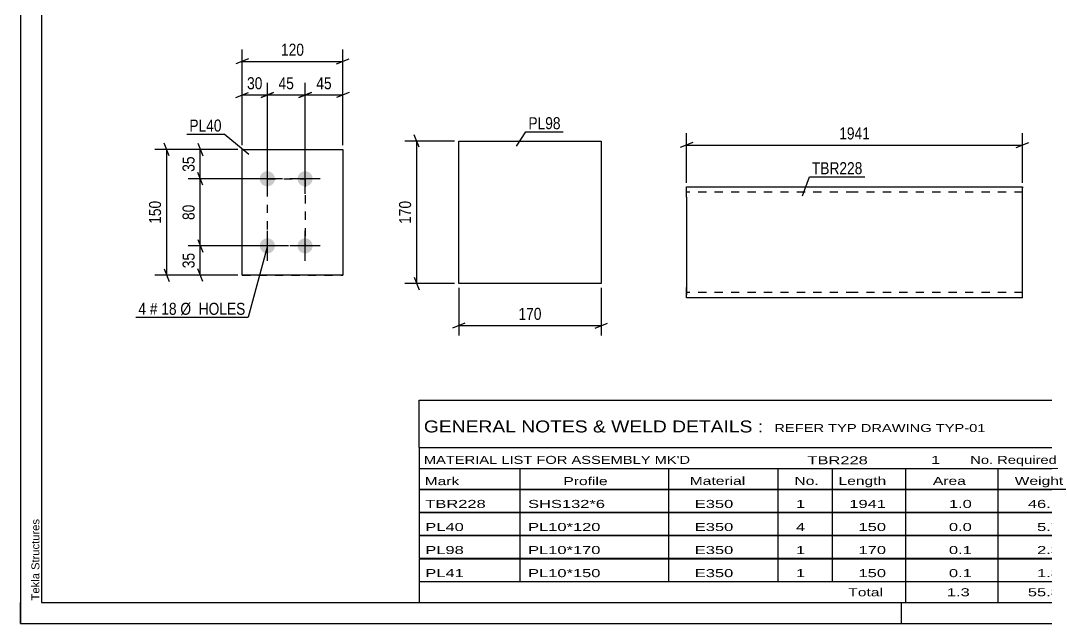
# Model space of a CAD drawing. Header units: millimetres. Extents: x 0 to 420, y 0 to 297.
# Drawn here: x 0 to 244.6, y 0 to 143.8 of the extents above; entities that cross this region are included whole.
import ezdxf

# ---------------------------------------------------------------- set-up
doc = ezdxf.new("R2010")
doc.units = ezdxf.units.MM
doc.linetypes.add('DXK_LINE_DOT2', pattern=[3.9198, 1.9599, -1.9599])
doc.styles.add('Arial', font='ARIAL.TTF', dxfattribs={"height": 0.2})
doc.styles.add('Arial Narrow', font='ARIALN.TTF', dxfattribs={"height": 0.2})

# ---------------------------------------------------------------- blocks, each defined once
blk = doc.blocks.new('Unknown-581592074-1127')
at = {"color": 5, "linetype": 'Continuous'}
for p, q in [((0, 297), (0, 0)), ((5, 292), (5, 5)), ((0, 0), (0, 5)), ((5, 5), (415, 5)), ((210, 0), (210, 5)), ((0, 0), (420, 0))]:
    blk.add_line(p, q, dxfattribs=at)
at = {"color": 174, "linetype": 'Continuous', "style": 'Arial'}
blk.add_text('Tekla Structures', height=1.9102, rotation=90, dxfattribs=at).set_placement((4.5, 5.5))
blk = doc.blocks.new('Bolt-581592074-2103 - 2040')
at = {"linetype": 'Continuous'}
for points in [[(58.84, 104.26), (58.47, 104.3), (58.11, 104.41), (57.78, 104.6), (57.5, 104.85), (57.28, 105.16), (57.13, 105.5), (57.05, 105.87), (57.05, 106.25), (57.13, 106.61), (57.28, 106.96), (57.5, 107.26), (57.78, 107.51), (58.11, 107.7), (58.47, 107.82), (58.84, 107.86), (59.21, 107.82), (59.57, 107.7), (59.9, 107.51), (60.18, 107.26), (60.4, 106.96), (60.55, 106.61), (60.63, 106.25), (60.63, 105.87), (60.55, 105.5), (60.4, 105.16), (60.18, 104.85), (59.9, 104.6), (59.57, 104.41), (59.21, 104.3)], [(67.84, 104.26), (67.47, 104.3), (67.11, 104.41), (66.78, 104.6), (66.5, 104.85), (66.28, 105.16), (66.13, 105.5), (66.05, 105.87), (66.05, 106.25), (66.13, 106.61), (66.28, 106.96), (66.5, 107.26), (66.78, 107.51), (67.11, 107.7), (67.47, 107.82), (67.84, 107.86), (68.21, 107.82), (68.57, 107.7), (68.9, 107.51), (69.18, 107.26), (69.4, 106.96), (69.55, 106.61), (69.63, 106.25), (69.63, 105.87), (69.55, 105.5), (69.4, 105.16), (69.18, 104.85), (68.9, 104.6), (68.57, 104.41), (68.21, 104.3)], [(58.84, 88.26), (58.47, 88.3), (58.11, 88.41), (57.78, 88.6), (57.5, 88.85), (57.28, 89.16), (57.13, 89.5), (57.05, 89.87), (57.05, 90.25), (57.13, 90.61), (57.28, 90.96), (57.5, 91.26), (57.78, 91.51), (58.11, 91.7), (58.47, 91.82), (58.84, 91.86), (59.21, 91.82), (59.57, 91.7), (59.9, 91.51), (60.18, 91.26), (60.4, 90.96), (60.55, 90.61), (60.63, 90.25), (60.63, 89.87), (60.55, 89.5), (60.4, 89.16), (60.18, 88.85), (59.9, 88.6), (59.57, 88.41), (59.21, 88.3)], [(67.84, 88.26), (67.47, 88.3), (67.11, 88.41), (66.78, 88.6), (66.5, 88.85), (66.28, 89.16), (66.13, 89.5), (66.05, 89.87), (66.05, 90.25), (66.13, 90.61), (66.28, 90.96), (66.5, 91.26), (66.78, 91.51), (67.11, 91.7), (67.47, 91.82), (67.84, 91.86), (68.21, 91.82), (68.57, 91.7), (68.9, 91.51), (69.18, 91.26), (69.4, 90.96), (69.55, 90.61), (69.63, 90.25), (69.63, 89.87), (69.55, 89.5), (69.4, 89.16), (69.18, 88.85), (68.9, 88.6), (68.57, 88.41), (68.21, 88.3)]]:
    blk.add_hatch(color=1, dxfattribs=at).paths.add_polyline_path(points)
at = {"color": 1, "linetype": 'Continuous'}
for p, q in [((58.84, 102.46), (58.84, 109.66)), ((67.84, 102.46), (67.84, 109.66)), ((62.44, 106.06), (55.24, 106.06)), ((71.44, 106.06), (64.24, 106.06)), ((58.84, 86.46), (58.84, 93.66)), ((67.84, 86.46), (67.84, 93.66)), ((62.44, 90.06), (55.24, 90.06)), ((71.44, 90.06), (64.24, 90.06))]:
    blk.add_line(p, q, dxfattribs=at)
blk = doc.blocks.new('Part-581592074-2108 - 2040')
at = {"color": 2, "linetype": 'Continuous'}
for p, q in [((52.84, 113.06), (76.84, 113.06)), ((52.84, 83.06), (52.84, 113.06)), ((76.84, 113.06), (76.84, 113.06)), ((76.84, 113.06), (76.84, 83.06)), ((76.84, 83.06), (52.84, 83.06)), ((52.84, 83.06), (52.84, 83.06))]:
    blk.add_line(p, q, dxfattribs=at)
at = {"color": 7, "linetype": 'DXK_LINE_DOT2'}
for p, q in [((52.84, 113.06), (76.84, 113.06)), ((52.84, 83.06), (76.84, 83.06)), ((52.84, 83.06), (52.84, 83.06))]:
    blk.add_line(p, q, dxfattribs=at)
blk = doc.blocks.new('Part-581592074-2231 - 2225')
at = {"color": 2, "linetype": 'Continuous'}
for p, q in [((104.45, 115.06), (138.45, 115.06)), ((104.45, 81.06), (104.45, 115.06)), ((138.45, 115.06), (138.45, 81.06)), ((138.45, 81.06), (104.45, 81.06))]:
    blk.add_line(p, q, dxfattribs=at)
blk = doc.blocks.new('Part-581592074-2256 - 2248')
at = {"color": 2, "linetype": 'Continuous'}
for p, q in [((158.78, 101.7), (158.78, 104.1)), ((158.78, 104.1), (198.78, 104.1)), ((198.88, 104.1), (238.88, 104.1)), ((238.88, 104.1), (238.88, 103.91)), ((238.88, 77.7), (238.88, 103.91)), ((158.78, 101.7), (158.78, 80.1)), ((158.78, 77.88), (158.78, 80.1)), ((158.78, 77.7), (158.78, 77.88)), ((198.78, 77.7), (158.78, 77.7)), ((238.88, 77.7), (198.88, 77.7))]:
    blk.add_line(p, q, dxfattribs=at)
at = {"color": 7, "linetype": 'DXK_LINE_DOT2'}
for p, q in [((198.78, 102.9), (158.78, 102.9)), ((238.88, 102.9), (198.88, 102.9)), ((158.78, 80.1), (158.78, 78.4)), ((158.78, 78.9), (158.78, 78.99)), ((198.78, 78.9), (158.78, 78.9)), ((238.88, 78.9), (198.88, 78.9)), ((238.88, 78.99), (238.88, 79.18)), ((238.88, 78.9), (238.88, 78.99))]:
    blk.add_line(p, q, dxfattribs=at)
blk = doc.blocks.new('Rectangle-581592074-2210 - 2040')
at = {"color": 1, "linetype": 'DXK_LINE_DOT2'}
blk.add_lwpolyline([(58.84, 106.06), (67.84, 106.06), (67.84, 90.06), (58.84, 90.06), (58.84, 106.06)], close=True, dxfattribs=at)
blk = doc.blocks.new('StraightDimension-581592074-2133 - 2040')
at = {"color": 7, "linetype": 'Continuous'}
for p, q in [((58.84, 107.06), (58.84, 128.91)), ((67.84, 107.06), (67.84, 128.91)), ((57.34, 125.46), (60.34, 126.66)), ((58.84, 126.06), (67.84, 126.06)), ((69.34, 126.66), (66.34, 125.46))]:
    blk.add_line(p, q, dxfattribs=at)
at = {"color": 0}
blk.add_wipeout([(65.77, 126.81), (65.77, 131.01), (60.91, 131.01), (60.91, 126.81)], dxfattribs=at)
at = {"color": 3, "style": 'Arial Narrow'}
blk.add_text('45', height=2.863, dxfattribs=at).set_placement((61.51, 127.41))
blk = doc.blocks.new('StraightDimension-581592074-2165 - 2040')
at = {"color": 7, "linetype": 'Continuous'}
for p, q in [((42.24, 91.56), (43.44, 88.56)), ((57.84, 90.06), (39.99, 90.06)), ((42.84, 83.06), (42.84, 90.06)), ((43.44, 81.56), (42.24, 84.56)), ((51.84, 83.06), (39.99, 83.06))]:
    blk.add_line(p, q, dxfattribs=at)
at = {"color": 0}
blk.add_wipeout([(42.09, 88.99), (37.89, 88.99), (37.89, 84.13), (42.09, 84.13)], dxfattribs=at)
at = {"color": 3, "style": 'Arial Narrow'}
blk.add_text('35', height=2.863, rotation=90.0002, dxfattribs=at).set_placement((41.49, 84.73))
blk = doc.blocks.new('StraightDimension-581592074-2123 - 2040')
at = {"color": 7, "linetype": 'Continuous'}
for p, q in [((52.84, 114.06), (52.84, 128.91)), ((58.84, 107.06), (58.84, 128.91)), ((51.34, 125.46), (54.34, 126.66)), ((52.84, 126.06), (58.84, 126.06)), ((60.34, 126.66), (57.34, 125.46))]:
    blk.add_line(p, q, dxfattribs=at)
at = {"color": 0}
blk.add_wipeout([(58.27, 126.81), (58.27, 131.01), (53.41, 131.01), (53.41, 126.81)], dxfattribs=at)
at = {"color": 3, "style": 'Arial Narrow'}
blk.add_text('30', height=2.863, dxfattribs=at).set_placement((54.01, 127.41))
blk = doc.blocks.new('StraightDimension-581592074-2112 - 2040')
at = {"color": 7, "linetype": 'Continuous'}
for p, q in [((54.34, 134.66), (51.34, 133.46)), ((52.84, 114.06), (52.84, 136.91)), ((75.34, 133.46), (78.34, 134.66)), ((76.84, 114.06), (76.84, 136.91)), ((52.84, 134.06), (76.84, 134.06))]:
    blk.add_line(p, q, dxfattribs=at)
at = {"color": 0}
blk.add_wipeout([(68.18, 134.81), (68.18, 139.01), (61.5, 139.01), (61.5, 134.81)], dxfattribs=at)
at = {"color": 3, "style": 'Arial Narrow'}
blk.add_text('120', height=2.863, dxfattribs=at).set_placement((62.1, 135.41))
blk = doc.blocks.new('StraightDimension-581592074-2143 - 2040')
at = {"color": 7, "linetype": 'Continuous'}
for p, q in [((67.84, 107.06), (67.84, 128.91)), ((76.84, 114.06), (76.84, 128.91)), ((66.34, 125.46), (69.34, 126.66)), ((67.84, 126.06), (76.84, 126.06)), ((78.34, 126.66), (75.34, 125.46))]:
    blk.add_line(p, q, dxfattribs=at)
at = {"color": 0}
blk.add_wipeout([(74.77, 126.81), (74.77, 131.01), (69.91, 131.01), (69.91, 126.81)], dxfattribs=at)
at = {"color": 3, "style": 'Arial Narrow'}
blk.add_text('45', height=2.863, dxfattribs=at).set_placement((70.51, 127.41))
blk = doc.blocks.new('StraightDimension-581592074-2154 - 2040')
at = {"color": 7, "linetype": 'Continuous'}
for p, q in [((51.84, 113.06), (31.99, 113.06)), ((35.44, 111.56), (34.24, 114.56)), ((34.84, 83.06), (34.84, 113.06)), ((34.24, 84.56), (35.44, 81.56)), ((51.84, 83.06), (31.99, 83.06))]:
    blk.add_line(p, q, dxfattribs=at)
at = {"color": 0}
blk.add_wipeout([(34.09, 101.4), (29.89, 101.4), (29.89, 94.72), (34.09, 94.72)], dxfattribs=at)
at = {"color": 3, "style": 'Arial Narrow'}
blk.add_text('150', height=2.863, rotation=90.0002, dxfattribs=at).set_placement((33.49, 95.32))
blk = doc.blocks.new('StraightDimension-581592074-2181 - 2040')
at = {"color": 7, "linetype": 'Continuous'}
for p, q in [((57.84, 106.06), (39.99, 106.06)), ((43.44, 104.56), (42.24, 107.56)), ((42.84, 90.06), (42.84, 106.06)), ((42.24, 91.56), (43.44, 88.56)), ((57.84, 90.06), (39.99, 90.06))]:
    blk.add_line(p, q, dxfattribs=at)
at = {"color": 0}
blk.add_wipeout([(42.09, 100.49), (37.89, 100.49), (37.89, 95.63), (42.09, 95.63)], dxfattribs=at)
at = {"color": 3, "style": 'Arial Narrow'}
blk.add_text('80', height=2.863, rotation=90.0002, dxfattribs=at).set_placement((41.49, 96.23))
blk = doc.blocks.new('StraightDimension-581592074-2194 - 2040')
at = {"color": 7, "linetype": 'Continuous'}
for p, q in [((51.84, 113.06), (39.99, 113.06)), ((42.24, 114.56), (43.44, 111.56)), ((42.84, 106.06), (42.84, 113.06)), ((57.84, 106.06), (39.99, 106.06)), ((43.44, 104.56), (42.24, 107.56))]:
    blk.add_line(p, q, dxfattribs=at)
at = {"color": 0}
blk.add_wipeout([(42.09, 111.99), (37.89, 111.99), (37.89, 107.13), (42.09, 107.13)], dxfattribs=at)
at = {"color": 3, "style": 'Arial Narrow'}
blk.add_text('35', height=2.863, rotation=90.0002, dxfattribs=at).set_placement((41.49, 107.73))
blk = doc.blocks.new('StraightDimension-581592074-2233 - 2225')
at = {"color": 7, "linetype": 'Continuous'}
for p, q in [((103.45, 115.06), (91.6, 115.06)), ((95.05, 113.56), (93.85, 116.56)), ((94.45, 81.06), (94.45, 115.06)), ((103.45, 81.06), (91.6, 81.06)), ((93.85, 82.56), (95.05, 79.56))]:
    blk.add_line(p, q, dxfattribs=at)
at = {"color": 0}
blk.add_wipeout([(93.7, 101.4), (89.5, 101.4), (89.5, 94.71), (93.7, 94.71)], dxfattribs=at)
at = {"color": 3, "style": 'Arial Narrow'}
blk.add_text('170', height=2.863, rotation=90.0002, dxfattribs=at).set_placement((93.1, 95.31))
blk = doc.blocks.new('StraightDimension-581592074-2240 - 2225')
at = {"color": 7, "linetype": 'Continuous'}
for p, q in [((104.45, 80.06), (104.45, 68.66)), ((138.45, 80.06), (138.45, 68.66)), ((105.95, 71.66), (102.95, 70.46)), ((104.45, 71.06), (138.45, 71.06)), ((136.95, 70.46), (139.95, 71.66))]:
    blk.add_line(p, q, dxfattribs=at)
at = {"color": 0}
blk.add_wipeout([(124.79, 71.81), (124.79, 76.01), (118.11, 76.01), (118.11, 71.81)], dxfattribs=at)
at = {"color": 3, "style": 'Arial Narrow'}
blk.add_text('170', height=2.863, dxfattribs=at).set_placement((118.71, 72.41))
blk = doc.blocks.new('StraightDimension-581592074-2261 - 2248')
at = {"color": 7, "linetype": 'Continuous'}
for p, q in [((158.78, 105.1), (158.78, 116.95)), ((238.88, 105.1), (238.88, 116.95)), ((160.28, 114.7), (157.28, 113.5)), ((158.78, 114.1), (238.88, 114.1)), ((237.38, 113.5), (240.38, 114.7))]:
    blk.add_line(p, q, dxfattribs=at)
at = {"color": 0}
blk.add_wipeout([(203.08, 114.85), (203.08, 119.05), (194.57, 119.05), (194.57, 114.85)], dxfattribs=at)
at = {"color": 3, "style": 'Arial Narrow'}
blk.add_text('1941', height=2.863, dxfattribs=at).set_placement((195.17, 115.45))
blk = doc.blocks.new('Unknown-581592074-3109')
at = {"color": 7, "linetype": 'Continuous'}
for p, q in [((95, 53.25), (255, 53.25)), ((95, 42), (95, 53.25)), ((255, 53.25), (255, 42)), ((95, 42), (255, 42)), ((95, 42), (95, 37)), ((255, 42), (255, 37)), ((95, 37), (255, 37)), ((95, 37), (95, 32)), ((119, 37), (119, 32)), ((154.5, 37), (154.5, 32)), ((180.5, 37), (180.5, 32)), ((193.5, 37), (193.5, 32)), ((211, 37), (211, 32)), ((233, 37), (233, 32)), ((255, 37), (255, 32)), ((95, 32), (255, 32)), ((95, 31.95), (95, 26.55)), ((95, 31.95), (255, 31.95)), ((119, 32), (119, 26.5)), ((154.5, 32), (154.5, 26.5)), ((180.5, 32), (180.5, 26.5)), ((193.5, 32), (193.5, 26.5)), ((211, 32), (211, 26.5)), ((233, 32), (233, 26.5)), ((255, 31.95), (255, 26.55)), ((95, 26.55), (255, 26.55)), ((95, 26.45), (95, 21.05)), ((95, 26.45), (255, 26.45)), ((119, 26.5), (119, 21)), ((154.5, 26.5), (154.5, 21)), ((180.5, 26.5), (180.5, 21)), ((193.5, 26.5), (193.5, 21)), ((211, 26.5), (211, 21)), ((233, 26.5), (233, 21)), ((255, 26.45), (255, 21.05)), ((95, 21.05), (255, 21.05)), ((95, 20.95), (95, 15.55)), ((95, 20.95), (255, 20.95)), ((119, 21), (119, 15.5)), ((154.5, 21), (154.5, 15.5)), ((180.5, 21), (180.5, 15.5)), ((193.5, 21), (193.5, 15.5)), ((211, 21), (211, 15.5)), ((233, 21), (233, 15.5)), ((255, 20.95), (255, 15.55)), ((95, 15.55), (255, 15.55)), ((95, 15.45), (95, 10.05)), ((95, 15.45), (255, 15.45)), ((119, 15.5), (119, 10)), ((154.5, 15.5), (154.5, 10)), ((180.5, 15.5), (180.5, 10)), ((193.5, 15.5), (193.5, 10)), ((211, 15.5), (211, 10)), ((233, 15.5), (233, 10)), ((255, 15.45), (255, 10.05)), ((95, 10.05), (255, 10.05)), ((95, 10), (255, 10)), ((95, 10), (95, 5)), ((211, 10), (211, 5)), ((233, 10), (233, 5)), ((255, 10), (255, 5)), ((95, 5), (255, 5))]:
    blk.add_line(p, q, dxfattribs=at)
at = {"color": 7, "style": 'Arial Narrow'}
for s, height, width, p in [('GENERAL NOTES & WELD DETAILS :', 2.8633, 1.4, (96.15, 45.56)), ('REFER TYP DRAWING TYP-01', 1.9089, 1.6, (179.7, 45.66)), ("MATERIAL LIST FOR ASSEMBLY MK'D", 1.9089, 1.6, (96.15, 38.06)), ('TBR228', 1.909, 1.794707, (187.59, 37.97)), ('1', 1.91, 1.794707, (217.08, 38.06)), ('No. Required', 1.9089, 1.6, (226.41, 38.06)), ('Mark', 1.909, 1.7, (96.34, 33)), ('Profile', 1.909, 1.7, (129.41, 33)), ('Material', 1.909, 1.7, (159.54, 33.06)), ('No.', 1.909, 1.7, (184.5, 33.06)), ('Length', 1.909, 1.7, (195, 33.06)), ('Area', 1.909, 1.7, (217.5, 33.06)), ('Weight', 1.909, 1.7, (237, 33.06))]:
    blk.add_text(s, height=height, dxfattribs=dict(at, width=width)).set_placement(p)
at = {"color": 7, "linetype": 'Continuous', "style": 'Arial Narrow'}
for s, height, width, p in [('TBR228', 1.909, 1.794707, (96.5, 27.56)), ('SHS132*6', 1.909, 1.794707, (121, 27.56)), ('E350', 1.909, 1.794707, (160.74, 27.56)), ('1', 1.91, 1.794707, (184.86, 27.56)), ('1941', 1.909, 1.794707, (197.58, 27.56)), ('1.0', 1.909, 1.794707, (221.32, 27.56)), ('46.1', 1.909, 1.794707, (240.14, 27.56)), ('PL40', 1.909, 1.794707, (96.5, 22.06)), ('PL10*120', 1.909, 1.794707, (121, 22.06)), ('E350', 1.909, 1.794707, (160.74, 22.06)), ('4', 1.91, 1.794707, (184.86, 22.06)), ('150', 1.909, 1.794707, (199.77, 22.06)), ('0.0', 1.909, 1.794707, (221.32, 22.06)), ('5.7', 1.909, 1.794707, (242.33, 22.06)), ('PL98', 1.909, 1.794707, (96.5, 16.56)), ('PL10*170', 1.909, 1.794707, (121, 16.56)), ('E350', 1.909, 1.794707, (160.74, 16.56)), ('1', 1.91, 1.794707, (184.86, 16.56)), ('170', 1.909, 1.794707, (199.77, 16.56)), ('0.1', 1.909, 1.794707, (221.32, 16.56)), ('2.3', 1.909, 1.794707, (242.33, 16.56)), ('PL41', 1.909, 1.794707, (96.5, 11.06)), ('PL10*150', 1.909, 1.794707, (121, 11.06)), ('E350', 1.909, 1.794707, (160.74, 11.06)), ('1', 1.91, 1.794707, (184.86, 11.06)), ('150', 1.909, 1.794707, (199.77, 11.06)), ('0.1', 1.909, 1.794707, (221.32, 11.06)), ('1.8', 1.909, 1.794707, (242.33, 11.06)), ('Total', 1.909, 1.7, (197.33, 6.5)), ('1.3', 1.909, 1.794707, (220.83, 6.5)), ('55.8', 1.909, 1.794707, (240.14, 6.5))]:
    blk.add_text(s, height=height, dxfattribs=dict(at, width=width)).set_placement(p)
blk = doc.blocks.new('Mark-581592074-2099 - 2040')
at = {"color": 0}
blk.add_wipeout([(29.92, 73.62), (29.92, 76.62), (28.09, 76.62), (28.09, 73.62)], dxfattribs=at)
blk.add_wipeout([(29.92, 73.62), (29.92, 76.62), (28.09, 76.62), (28.09, 73.62)], dxfattribs=at)
blk.add_wipeout([(32.65, 73.62), (32.65, 76.62), (30.82, 76.62), (30.82, 73.62)], dxfattribs=at)
blk.add_wipeout([(32.65, 73.62), (32.65, 76.62), (30.82, 76.62), (30.82, 73.62)], dxfattribs=at)
at = {"color": 3, "style": 'Arial Narrow'}
blk.add_text('4', height=2.86, dxfattribs=at).set_placement((28.09, 73.62))
at = {"color": 0}
blk.add_wipeout([(37.2, 73.62), (37.2, 76.62), (33.55, 76.62), (33.55, 73.62)], dxfattribs=at)
blk.add_wipeout([(37.2, 73.62), (37.2, 76.62), (33.55, 76.62), (33.55, 73.62)], dxfattribs=at)
at = {"color": 3, "style": 'Arial Narrow'}
blk.add_text('#', height=2.86, dxfattribs=at).set_placement((30.82, 73.62))
at = {"color": 0}
blk.add_wipeout([(53.63, 73.62), (53.63, 76.62), (38.1, 76.62), (38.1, 73.62)], dxfattribs=at)
blk.add_wipeout([(53.63, 73.62), (53.63, 76.62), (38.1, 76.62), (38.1, 73.62)], dxfattribs=at)
at = {"color": 7, "linetype": 'Continuous'}
for p in [(58.84, 90.06), (27.49, 73.02)]:
    blk.add_line(p, (54.23, 73.02), dxfattribs=at)
at = {"color": 3, "style": 'Arial Narrow'}
for s, p in [('18', (33.55, 73.62)), ('Ø  HOLES', (38.1, 73.62))]:
    blk.add_text(s, height=2.863, dxfattribs=at).set_placement(p)
blk = doc.blocks.new('Mark-581592074-2104 - 2040')
at = {"color": 0}
blk.add_wipeout([(47.94, 117.32), (47.94, 120.32), (40.26, 120.32), (40.26, 117.32)], dxfattribs=at)
blk.add_wipeout([(47.94, 117.32), (47.94, 120.32), (40.26, 120.32), (40.26, 117.32)], dxfattribs=at)
at = {"color": 30, "linetype": 'Continuous'}
for p in [(39.66, 116.72), (54.43, 111.86)]:
    blk.add_line(p, (48.54, 116.72), dxfattribs=at)
at = {"color": 3, "style": 'Arial Narrow'}
blk.add_text('PL40', height=2.863, dxfattribs=at).set_placement((40.26, 117.32))
blk = doc.blocks.new('Mark-581592074-2227 - 2225')
at = {"color": 0}
blk.add_wipeout([(128.75, 117.89), (128.75, 120.89), (121.07, 120.89), (121.07, 117.89)], dxfattribs=at)
blk.add_wipeout([(128.75, 117.89), (128.75, 120.89), (121.07, 120.89), (121.07, 117.89)], dxfattribs=at)
at = {"color": 30, "linetype": 'Continuous'}
for p, q in [((118.23, 113.86), (120.47, 117.29)), ((120.47, 117.29), (129.35, 117.29))]:
    blk.add_line(p, q, dxfattribs=at)
at = {"color": 3, "style": 'Arial Narrow'}
blk.add_text('PL98', height=2.863, dxfattribs=at).set_placement((121.07, 117.89))
blk = doc.blocks.new('Mark-581592074-2252 - 2248')
at = {"color": 0}
blk.add_wipeout([(200.71, 107.15), (200.71, 110.15), (188.65, 110.15), (188.65, 107.15)], dxfattribs=at)
blk.add_wipeout([(200.71, 107.15), (200.71, 110.15), (188.65, 110.15), (188.65, 107.15)], dxfattribs=at)
at = {"color": 30, "linetype": 'Continuous'}
for p, q in [((186.4, 102.01), (188.05, 106.55)), ((188.05, 106.55), (201.31, 106.55))]:
    blk.add_line(p, q, dxfattribs=at)
at = {"color": 3, "style": 'Arial Narrow'}
blk.add_text('TBR228', height=2.863, dxfattribs=at).set_placement((188.65, 107.15))

msp = doc.modelspace()

# ---------------------------------------------------------------- block references
for name in ['Unknown-581592074-1127', 'Part-581592074-2231 - 2225', 'Part-581592074-2108 - 2040', 'Bolt-581592074-2103 - 2040', 'Rectangle-581592074-2210 - 2040', 'Part-581592074-2256 - 2248', 'Unknown-581592074-3109']:
    msp.add_blockref(name, (0, 0))

# ---------------------------------------------------------------- next in the draw order: block references
for name in ['StraightDimension-581592074-2133 - 2040', 'Mark-581592074-2227 - 2225', 'StraightDimension-581592074-2261 - 2248', 'StraightDimension-581592074-2233 - 2225', 'StraightDimension-581592074-2165 - 2040']:
    msp.add_blockref(name, (0, 0))

# ---------------------------------------------------------------- next in the draw order: block references
for name in ['StraightDimension-581592074-2123 - 2040', 'Mark-581592074-2252 - 2248', 'StraightDimension-581592074-2240 - 2225']:
    msp.add_blockref(name, (0, 0))

# ---------------------------------------------------------------- next in the draw order: block references
msp.add_blockref('StraightDimension-581592074-2112 - 2040', (0, 0))

# ---------------------------------------------------------------- next in the draw order: block references
for name in ['StraightDimension-581592074-2143 - 2040', 'StraightDimension-581592074-2154 - 2040']:
    msp.add_blockref(name, (0, 0))

# ---------------------------------------------------------------- next in the draw order: block references
msp.add_blockref('StraightDimension-581592074-2181 - 2040', (0, 0))

# ---------------------------------------------------------------- next in the draw order: block references
for name in ['StraightDimension-581592074-2194 - 2040', 'Mark-581592074-2099 - 2040']:
    msp.add_blockref(name, (0, 0))

# ---------------------------------------------------------------- next in the draw order: block references
msp.add_blockref('Mark-581592074-2104 - 2040', (0, 0))

doc.saveas('drawing.dxf')
